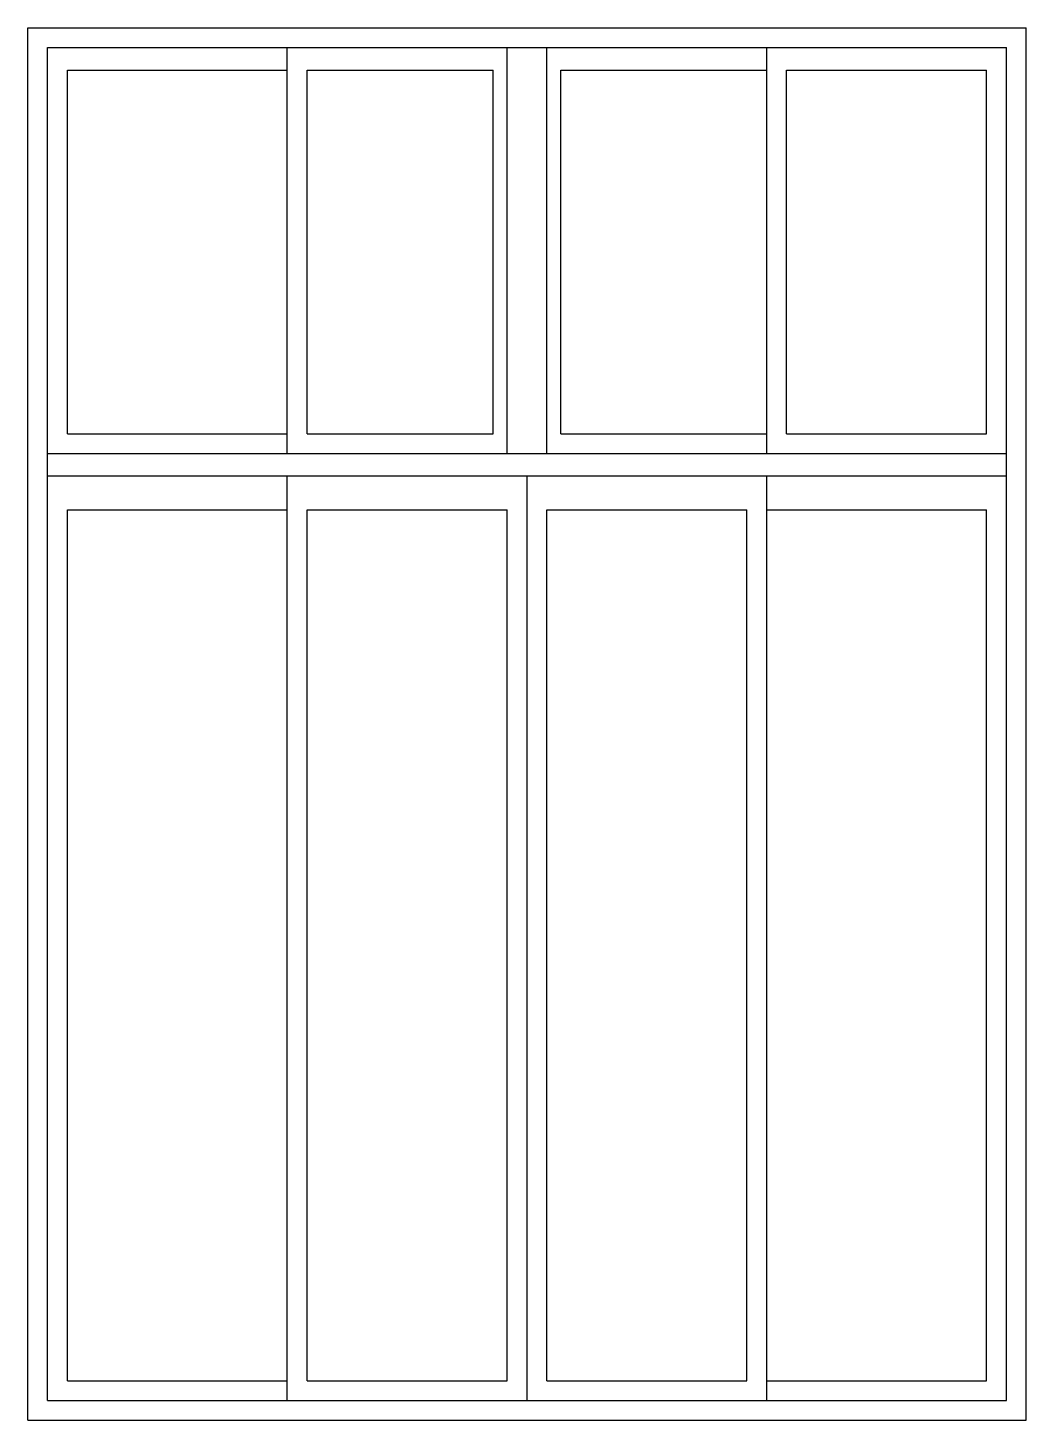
# Model space of a CAD drawing. Units: millimetres at full size, sheet at 1:100. Extents: x -6402 to -4632, y -3525 to -1055.
import ezdxf

# ---------------------------------------------------------------- set-up
doc = ezdxf.new("R2010")
doc.units = ezdxf.units.MM
doc.header["$LTSCALE"] = 100
doc.layers.add('0-0', color=7, linetype='Continuous')

msp = doc.modelspace()

# ---------------------------------------------------------------- linework, layer by layer
at = {"layer": '0-0'}
for p, q in [((-6402.3, -3524.8), (-6402.3, -1054.8)), ((-6402.3, -1054.8), (-4632.3, -1054.8)), ((-4632.3, -3524.8), (-4632.3, -1054.8)), ((-6367.3, -3489.8), (-6367.3, -1089.8)), ((-6367.3, -1089.8), (-4667.3, -1089.8)), ((-5942.3, -1809.8), (-5942.3, -1089.8)), ((-5552.3, -1809.8), (-5552.3, -1089.8)), ((-5482.3, -1809.8), (-5482.3, -1089.8)), ((-5092.3, -1809.8), (-5092.3, -1089.8)), ((-4667.3, -3489.8), (-4667.3, -1089.8)), ((-6332.3, -1774.8), (-6332.3, -1129.8)), ((-6332.3, -1129.8), (-5942.3, -1129.8)), ((-5907.3, -1774.8), (-5907.3, -1129.8)), ((-5907.3, -1129.8), (-5577.3, -1129.8)), ((-5577.3, -1774.8), (-5577.3, -1129.8)), ((-5457.3, -1774.8), (-5457.3, -1129.8)), ((-5457.3, -1129.8), (-5092.3, -1129.8)), ((-5057.3, -1774.8), (-5057.3, -1129.8)), ((-5057.3, -1129.8), (-4702.3, -1129.8)), ((-4702.3, -1774.8), (-4702.3, -1129.8)), ((-6332.3, -1774.8), (-5942.3, -1774.8)), ((-5907.3, -1774.8), (-5577.3, -1774.8)), ((-5457.3, -1774.8), (-5092.3, -1774.8)), ((-5057.3, -1774.8), (-4702.3, -1774.8)), ((-6367.3, -1809.8), (-4667.3, -1809.8)), ((-6367.3, -1849.8), (-4667.3, -1849.8)), ((-5942.3, -3489.8), (-5942.3, -1849.8)), ((-5517.3, -3489.8), (-5517.3, -1849.8)), ((-5092.3, -3489.8), (-5092.3, -1849.8)), ((-6332.3, -3454.8), (-6332.3, -1909.8)), ((-6332.3, -1909.8), (-5942.3, -1909.8)), ((-5907.3, -3454.8), (-5907.3, -1909.8)), ((-5907.3, -1909.8), (-5552.3, -1909.8)), ((-5552.3, -3454.8), (-5552.3, -1909.8)), ((-5482.3, -3454.8), (-5482.3, -1909.8)), ((-5482.3, -1909.8), (-5127.3, -1909.8)), ((-5127.3, -3454.8), (-5127.3, -1909.8)), ((-5092.3, -1909.8), (-4702.3, -1909.8)), ((-4702.3, -3454.8), (-4702.3, -1909.8)), ((-6332.3, -3454.8), (-5942.3, -3454.8)), ((-5907.3, -3454.8), (-5552.3, -3454.8)), ((-5482.3, -3454.8), (-5127.3, -3454.8)), ((-5092.3, -3454.8), (-4702.3, -3454.8)), ((-6367.3, -3489.8), (-4667.3, -3489.8)), ((-6402.3, -3524.8), (-4632.3, -3524.8))]:
    msp.add_line(p, q, dxfattribs=at)

doc.saveas('drawing.dxf')
